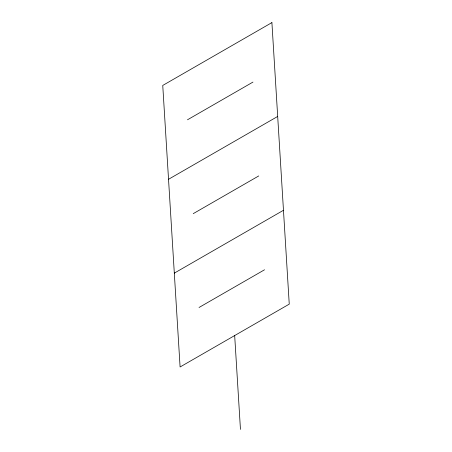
<?xml version="1.0" encoding="UTF-8"?>
<svg xmlns="http://www.w3.org/2000/svg" width="452" height="452" viewBox="0 0 452 452"><rect width="100%" height="100%" fill="white"/><g stroke="black" fill="none" stroke-linecap="round" stroke-linejoin="round"><path stroke-width="0.68" d="M187.473 119.797L252.962 82.089M168.534 179.286L277.686 116.446M193.253 213.643L258.747 175.935M174.314 273.132L283.466 210.287M199.038 307.484L264.527 269.782M234.673 335.553L240.458 429.4M271.906 22.6L162.748 85.445L180.094 366.979L289.252 304.134L271.906 22.6"/></g></svg>
